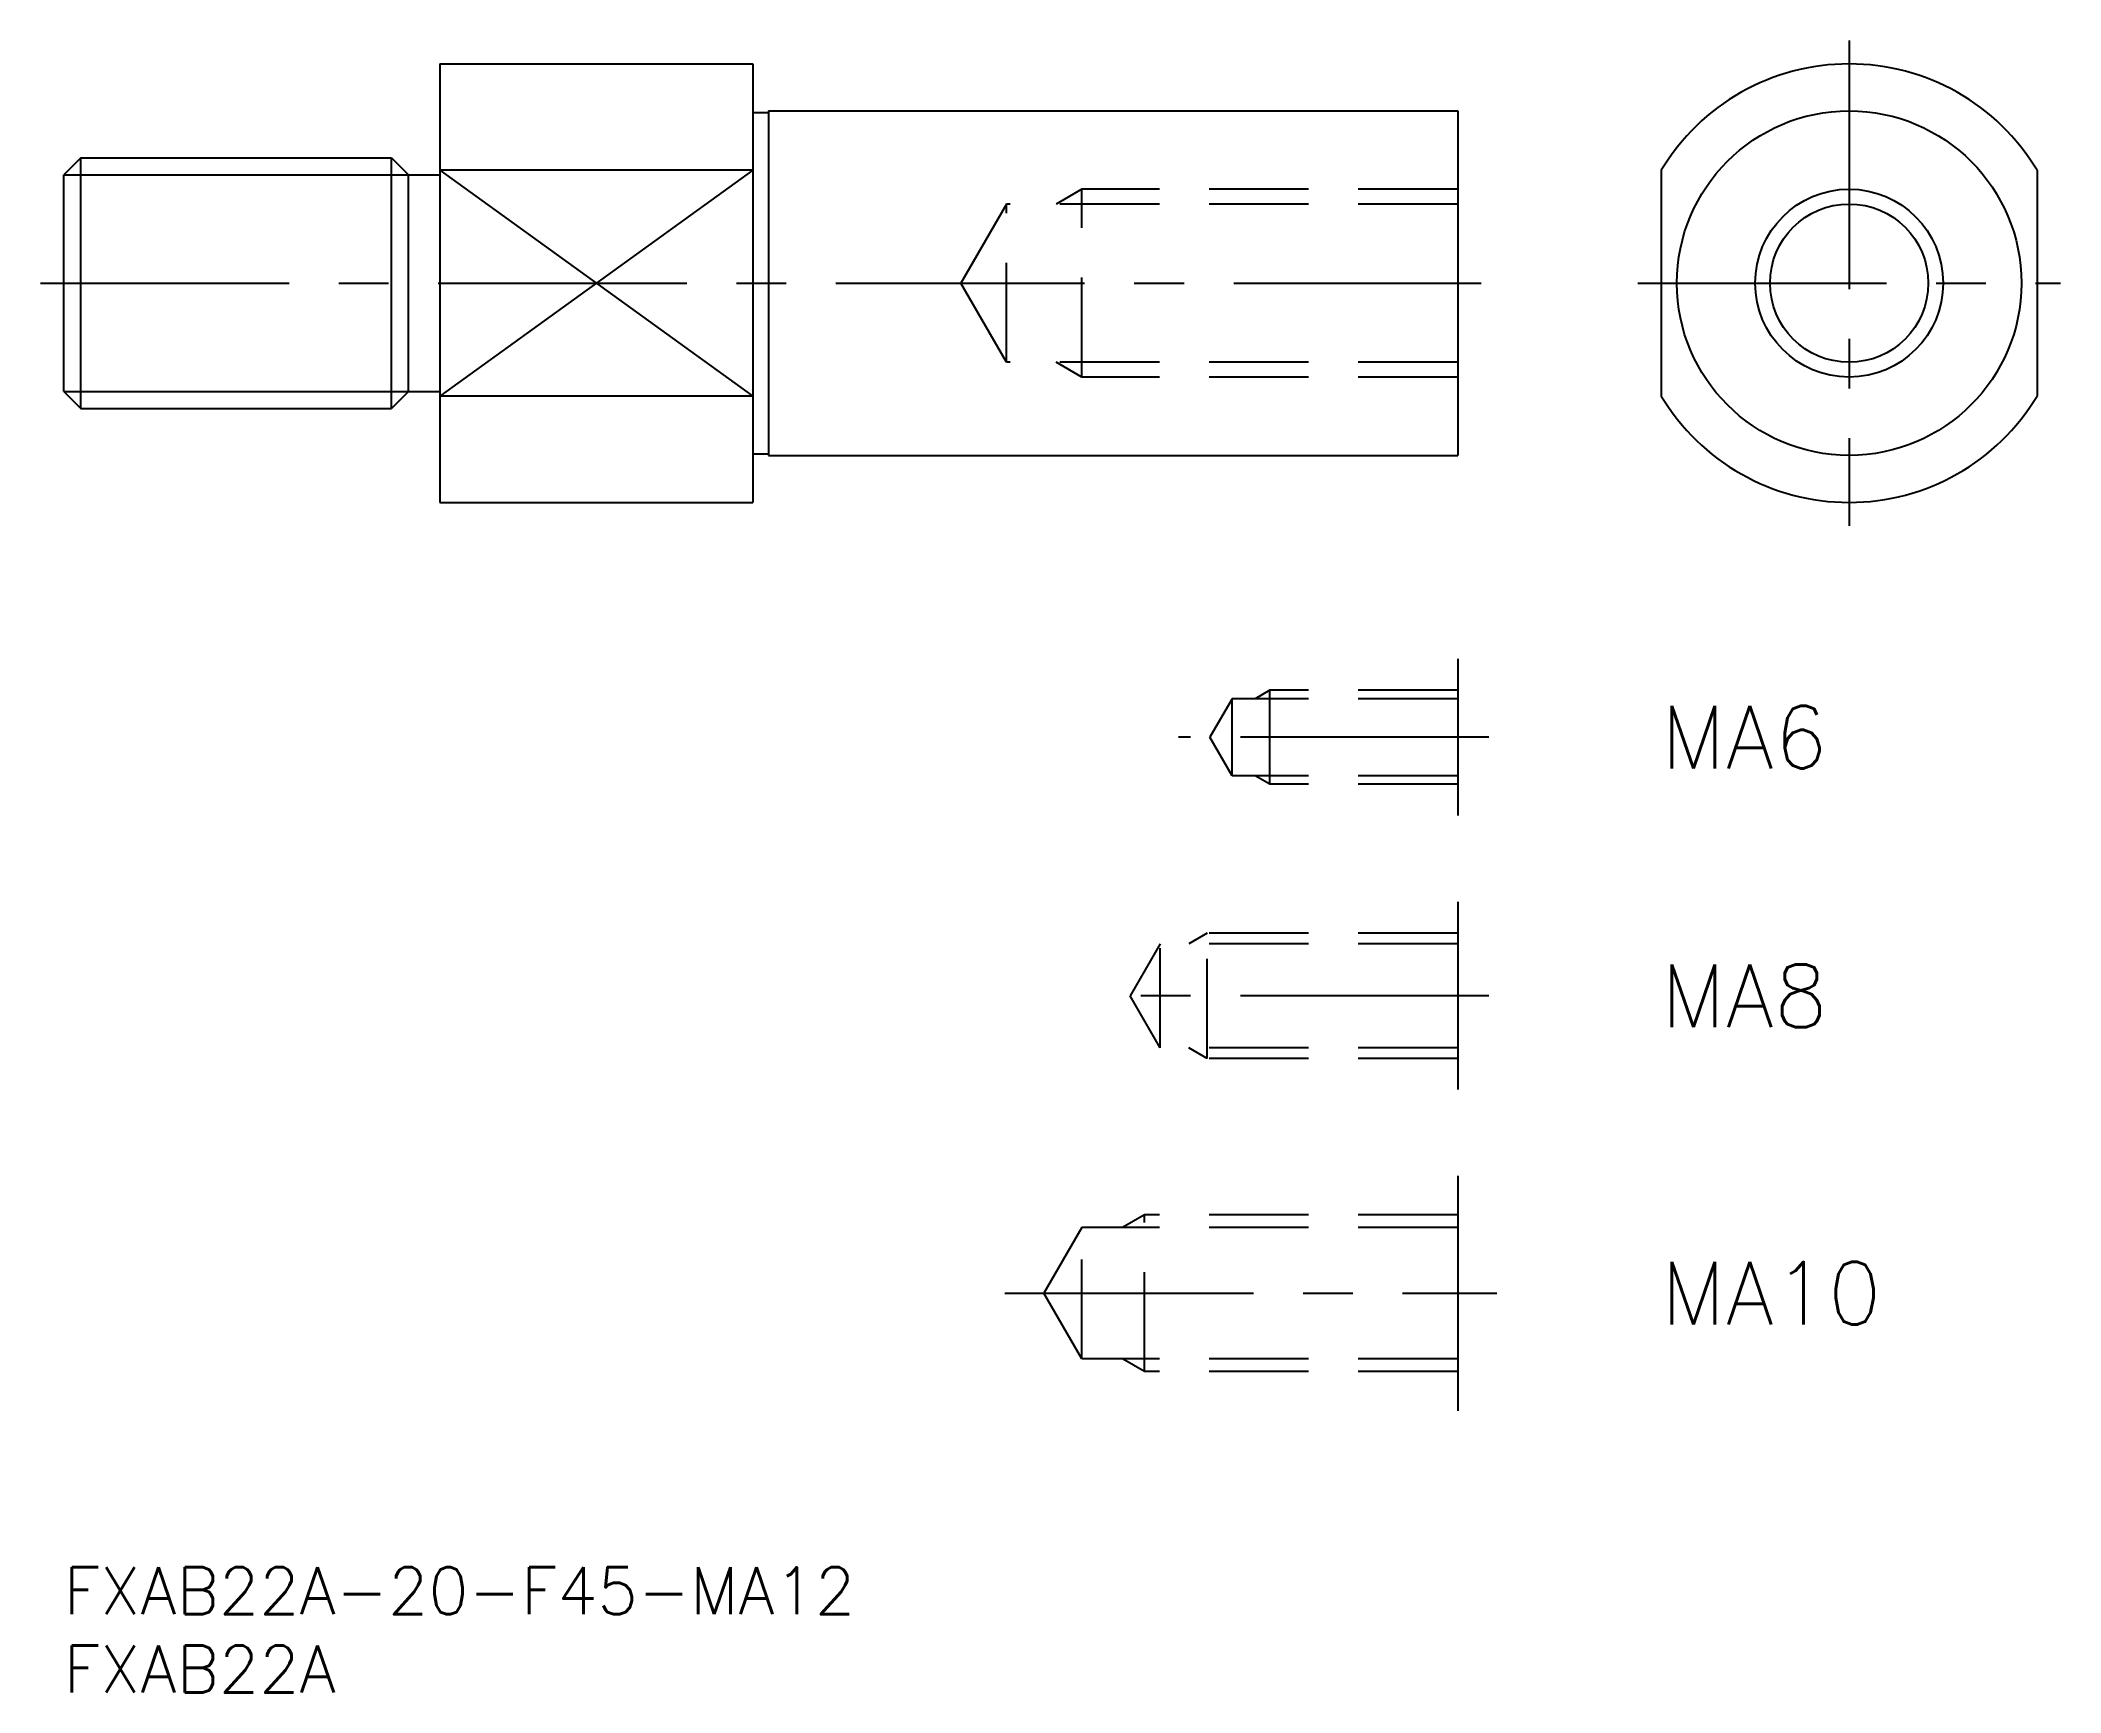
# Model space of a CAD drawing. Extents: x -2 to 127, y -8 to 98.
import ezdxf

# ---------------------------------------------------------------- set-up
doc = ezdxf.new("R2010")
doc.units = 0
doc.header["$LTSCALE"] = 0.5
doc.linetypes.add('CENTER', pattern=[50.8, 31.75, -6.35, 6.35, -6.35])
doc.linetypes.add('DASHED', pattern=[19.05, 12.7, -6.35])
for name, color, linetype in [('MSM_CENTER', 1, 'CENTER'), ('MSM_CONTINUOUS', 7, 'CONTINUOUS'), ('MSM_DASHED', 4, 'DASHED'), ('MSM_NARROW', 5, 'CONTINUOUS'), ('MSM_PART_NUMBER', 7, 'CONTINUOUS')]:
    doc.layers.add(name, color=color, linetype=linetype)
doc.styles.get("Standard").update_dxf_attribs({"font": 'txt.shx', "height": 3, "bigfont": 'bigfont.shx'})

# ---------------------------------------------------------------- blocks, each defined once
blk = doc.blocks.new('*U4')
at = {"layer": 'MSM_PART_NUMBER'}
blk.add_text('FXAB22A-20-F45-MA12', height=3, dxfattribs=at).set_placement((0, -3))
blk = doc.blocks.new('*U5')
at = {"layer": 'MSM_PART_NUMBER'}
blk.add_text('FXAB22A', height=3, dxfattribs=at).set_placement((0, -8))
blk = doc.blocks.new('*U6')
at = {"layer": 'MSM_PART_NUMBER'}
blk.add_text('MA10', height=4, dxfattribs=at).set_placement((102, 15.5))
blk = doc.blocks.new('*U7')
at = {"layer": 'MSM_PART_NUMBER'}
blk.add_text('MA8', height=4, dxfattribs=at).set_placement((102, 34.5))
blk = doc.blocks.new('*U8')
at = {"layer": 'MSM_PART_NUMBER'}
blk.add_text('MA6', height=4, dxfattribs=at).set_placement((102, 51))

msp = doc.modelspace()

# ---------------------------------------------------------------- linework, layer by layer
at = {"layer": 'MSM_CENTER'}
for p, q in [((114, 97.5), (114, 66.5)), ((-1.5, 82), (90.5, 82)), ((100.5, 82), (127.5, 82)), ((91, 53), (71.18, 53)), ((91, 36.5), (66.08, 36.5)), ((60.08, 17.5), (91.5, 17.5))]:
    msp.add_line(p, q, dxfattribs=at)
at = {"layer": 'MSM_CONTINUOUS'}
for p, q in [((24, 96), (44, 96)), ((24, 96), (24, 68)), ((44, 96), (44, 68)), ((44, 92.9), (45, 92.9)), ((45, 93), (89, 93)), ((45, 93), (45, 71)), ((89, 93), (89, 71)), ((1.08, 90), (0, 88.92)), ((1.08, 90), (20.92, 90)), ((1.08, 74), (1.08, 90)), ((20.92, 74), (20.92, 90)), ((20.92, 90), (22, 88.92)), ((44, 89.21), (24, 89.21)), ((102, 89.21), (102, 74.79)), ((126, 89.21), (126, 74.79)), ((0, 75.08), (0, 88.92)), ((22, 75.08), (22, 88.92)), ((22, 88.92), (24, 88.92)), ((0, 75.08), (1.08, 74)), ((22, 75.08), (20.92, 74)), ((22, 75.08), (24, 75.08)), ((1.08, 74), (20.92, 74)), ((44, 74.79), (24, 74.79)), ((44, 71.1), (45, 71.1)), ((45, 71), (89, 71)), ((24, 68), (44, 68)), ((89, 58), (89, 48)), ((89, 42.5), (89, 30.5)), ((89, 25), (89, 10))]:
    msp.add_line(p, q, dxfattribs=at)
for radius in [11, 5.05]:
    msp.add_circle((114, 82), radius, dxfattribs=at)
for start, end in [(31.0027, 148.9973), (211.0027, 328.9973)]:
    msp.add_arc((114, 82), 14, start, end, dxfattribs=at)
at = {"layer": 'MSM_DASHED'}
for p, q in [((65, 88), (63.36, 87.05)), ((65, 76), (65, 88)), ((89, 88), (65, 88)), ((60.2, 87.05), (57.28, 82)), ((60.2, 76.95), (60.2, 87.05)), ((89, 87.05), (60.2, 87.05)), ((60.2, 76.95), (57.28, 82)), ((89, 76.95), (60.2, 76.95)), ((65, 76), (63.36, 76.95)), ((89, 76), (65, 76)), ((77, 56), (76.06, 55.46)), ((89, 56), (77, 56)), ((77, 50), (77, 56)), ((74.6, 55.46), (73.18, 53)), ((89, 55.46), (74.6, 55.46)), ((74.6, 50.54), (74.6, 55.46)), ((74.6, 50.54), (73.18, 53)), ((89, 50.54), (74.6, 50.54)), ((77, 50), (76.06, 50.54)), ((89, 50), (77, 50)), ((73, 40.5), (71.83, 39.82)), ((73, 32.5), (73, 40.5)), ((89, 40.5), (73, 40.5)), ((70, 39.82), (68.08, 36.5)), ((70, 33.18), (70, 39.82)), ((89, 39.82), (70, 39.82)), ((70, 33.18), (68.08, 36.5)), ((89, 33.18), (70, 33.18)), ((73, 32.5), (71.83, 33.18)), ((89, 32.5), (73, 32.5)), ((69, 22.5), (67.59, 21.69)), ((69, 12.5), (69, 22.5)), ((89, 22.5), (69, 22.5)), ((65, 21.69), (62.58, 17.5)), ((65, 13.31), (65, 21.69)), ((89, 21.69), (65, 21.69)), ((65, 13.31), (62.58, 17.5)), ((89, 13.31), (65, 13.31)), ((69, 12.5), (67.59, 13.31)), ((89, 12.5), (69, 12.5))]:
    msp.add_line(p, q, dxfattribs=at)
at = {"layer": 'MSM_NARROW'}
for p, q in [((24, 89.21), (44, 74.79)), ((44, 89.21), (24, 74.79)), ((0, 88.92), (22, 88.92)), ((0, 75.08), (22, 75.08))]:
    msp.add_line(p, q, dxfattribs=at)
msp.add_circle((114, 82), 6, dxfattribs=at)

# ---------------------------------------------------------------- block references
at = {"layer": 'MSM_CONTINUOUS'}
for name in ['*U8', '*U7', '*U6', '*U4', '*U5']:
    msp.add_blockref(name, (0, 0), dxfattribs=at)

doc.saveas('drawing.dxf')
